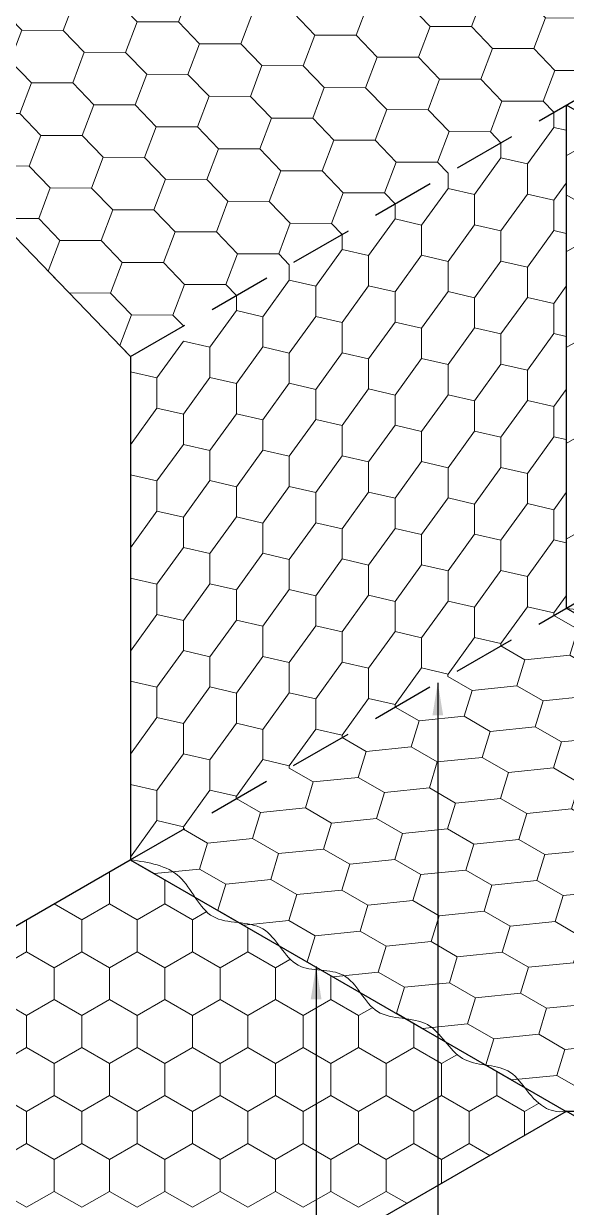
# Model space of a CAD drawing. Header units: metres. Extents: x -81 to 2721, y -139 to -12.
# Drawn here: x 670.211 to 672.368, y -56.066 to -51.361 of the extents above; entities that cross this region are included whole.
import ezdxf

# ---------------------------------------------------------------- set-up
doc = ezdxf.new("R2010")
doc.units = ezdxf.units.M
doc.header["$MEASUREMENT"] = 0
doc.linetypes.add('CENTER2', pattern=[1.125, 0.75, -0.125, 0.125, -0.125])
doc.linetypes.add('DASHED2', pattern=[0.375, 0.25, -0.125])
doc.layers.add('DIM', color=1, linetype='Continuous')
doc.layers.add('SECTION-GOLF', color=2, linetype='Continuous')
doc.styles.add('ROMANS', font='vit-s.shx')
doc.dimstyles.new('1-100', dxfattribs={"dimtxt": 0.235, "dimasz": 0.3, "dimexe": 0.2, "dimexo": 0, "dimgap": 0.1, "dimtad": 1, "dimzin": 0, "dimdsep": 46, "dimtxsty": 'ROMANS', "dimcen": 0, "dimclrd": 1, "dimclre": 1, "dimclrt": 3, "dimadec": 0, "dimazin": 0, "dimtfac": 1, "dimtix": 1, "dimtmove": 2, "dimatfit": 3, "dimfxl": 1, "dimtolj": 1, "dimtzin": 1, "dimarcsym": 0})

msp = doc.modelspace()

# ---------------------------------------------------------------- linework, layer by layer
at = {"color": 137, "lineweight": 13}
for p, q in [((672.3184, -51.7131), (672.3184, -51.7735)), ((672.2133, -51.9192), (672.3184, -51.7735)), ((672.3679, -51.7849), (672.3184, -51.7735)), ((672.1081, -51.8346), (672.1081, -51.8949)), ((672.3679, -51.8869), (672.4542, -51.837)), ((672.0029, -52.0407), (672.1081, -51.8949)), ((672.2133, -51.9192), (672.1081, -51.8949)), ((671.8978, -51.956), (671.8978, -52.0164)), ((671.7926, -52.1621), (671.8978, -52.0164)), ((672.0029, -52.0407), (671.8978, -52.0164)), ((671.6874, -52.0774), (671.6874, -52.1378)), ((672.4542, -52.091), (672.3679, -52.0412)), ((671.5823, -52.2835), (671.6874, -52.1378)), ((671.7926, -52.1621), (671.6874, -52.1378)), ((671.7926, -52.1621), (671.7926, -52.2821)), ((671.4771, -52.1988), (671.4771, -52.2592)), ((672.3679, -52.2679), (672.4542, -52.218)), ((671.372, -52.405), (671.4771, -52.2592)), ((671.5823, -52.2835), (671.4771, -52.2592)), ((671.2668, -52.3203), (671.2668, -52.3807)), ((671.1616, -52.5264), (671.2668, -52.3807)), ((671.372, -52.405), (671.2668, -52.3807)), ((671.372, -52.405), (671.372, -52.525)), ((671.0565, -52.4417), (671.0565, -52.5021)), ((670.9513, -52.6478), (671.0565, -52.5021)), ((671.1616, -52.5264), (671.0565, -52.5021)), ((672.3679, -52.6489), (672.4542, -52.599)), ((670.741, -52.7692), (670.8462, -52.6235)), ((670.9513, -52.6478), (670.8462, -52.6235)), ((670.6358, -52.6846), (670.6358, -52.745)), ((670.9513, -52.6478), (670.9513, -52.7678)), ((670.741, -52.7692), (670.6358, -52.745)), ((672.3679, -53.0299), (672.4542, -52.98)), ((672.3679, -53.4109), (672.4542, -53.361)), ((670.8461, -54.5536), (670.8461, -54.5632)), ((670.5524, -54.8597), (670.5524, -54.7327)), ((670.7724, -54.8597), (670.7724, -54.7647)), ((670.4425, -54.9232), (670.3325, -54.8597)), ((670.4425, -54.9232), (670.5524, -54.8597)), ((670.6624, -54.9232), (670.5524, -54.8597)), ((670.6624, -54.9232), (670.7724, -54.8597)), ((670.8824, -54.9232), (670.7724, -54.8597)), ((670.8824, -54.9232), (670.9366, -54.8919)), ((670.2225, -55.0502), (670.2225, -54.9232)), ((670.4425, -55.0502), (670.4425, -54.9232)), ((670.6624, -55.0502), (670.6624, -54.9232)), ((670.8824, -55.0502), (670.8824, -54.9232)), ((671.1024, -55.0502), (671.1024, -54.9552)), ((670.1125, -55.1137), (670.2225, -55.0502)), ((670.3325, -55.1137), (670.2225, -55.0502)), ((670.3325, -55.1137), (670.4425, -55.0502)), ((670.5524, -55.1137), (670.4425, -55.0502)), ((670.5524, -55.1137), (670.6624, -55.0502)), ((670.7724, -55.1137), (670.6624, -55.0502)), ((670.7724, -55.1137), (670.8824, -55.0502)), ((670.9924, -55.1137), (670.8824, -55.0502)), ((670.9924, -55.1137), (671.1024, -55.0502)), ((671.2124, -55.1137), (671.1024, -55.0502)), ((671.2124, -55.1137), (671.2695, -55.0807)), ((670.3325, -55.2407), (670.3325, -55.1137)), ((670.5524, -55.2407), (670.5524, -55.1137)), ((670.7724, -55.2407), (670.7724, -55.1137)), ((670.9924, -55.2407), (670.9924, -55.1137)), ((671.2124, -55.2407), (671.2124, -55.1137)), ((671.4323, -55.2407), (671.4323, -55.1457)), ((670.2225, -55.3042), (670.1125, -55.2407)), ((670.2225, -55.3042), (670.3325, -55.2407)), ((670.4425, -55.3042), (670.3325, -55.2407)), ((670.4425, -55.3042), (670.5524, -55.2407)), ((670.6624, -55.3042), (670.5524, -55.2407)), ((670.6624, -55.3042), (670.7724, -55.2407)), ((670.8824, -55.3042), (670.7724, -55.2407)), ((670.8824, -55.3042), (670.9924, -55.2407)), ((671.1024, -55.3042), (670.9924, -55.2407)), ((671.1024, -55.3042), (671.2124, -55.2407)), ((671.3223, -55.3042), (671.2124, -55.2407)), ((671.3223, -55.3042), (671.4323, -55.2407)), ((671.5423, -55.3042), (671.4323, -55.2407)), ((671.5423, -55.3042), (671.5964, -55.273)), ((670.2225, -55.4312), (670.2225, -55.3042)), ((670.4425, -55.4312), (670.4425, -55.3042)), ((670.6624, -55.4312), (670.6624, -55.3042)), ((670.8824, -55.4312), (670.8824, -55.3042)), ((671.1024, -55.4312), (671.1024, -55.3042)), ((671.3223, -55.4312), (671.3223, -55.3042)), ((671.5423, -55.4312), (671.5423, -55.3042)), ((671.7623, -55.4312), (671.7623, -55.3362)), ((670.1125, -55.4947), (670.2225, -55.4312)), ((670.3325, -55.4947), (670.2225, -55.4312)), ((670.3325, -55.4947), (670.4425, -55.4312)), ((670.5524, -55.4947), (670.4425, -55.4312)), ((670.5524, -55.4947), (670.6624, -55.4312)), ((670.7724, -55.4947), (670.6624, -55.4312)), ((670.7724, -55.4947), (670.8824, -55.4312)), ((670.9924, -55.4947), (670.8824, -55.4312)), ((670.9924, -55.4947), (671.1024, -55.4312)), ((671.2124, -55.4947), (671.1024, -55.4312)), ((671.2124, -55.4947), (671.3223, -55.4312)), ((671.4323, -55.4947), (671.3223, -55.4312)), ((671.4323, -55.4947), (671.5423, -55.4312)), ((671.6523, -55.4947), (671.5423, -55.4312)), ((671.6523, -55.4947), (671.7623, -55.4312)), ((671.8723, -55.4947), (671.7623, -55.4312)), ((671.8723, -55.4947), (671.9327, -55.4598)), ((670.3325, -55.6217), (670.3325, -55.4947)), ((670.5524, -55.6217), (670.5524, -55.4947)), ((670.7724, -55.6217), (670.7724, -55.4947)), ((670.9924, -55.6217), (670.9924, -55.4947)), ((671.2124, -55.6217), (671.2124, -55.4947)), ((671.4323, -55.6217), (671.4323, -55.4947)), ((671.6523, -55.6217), (671.6523, -55.4947)), ((671.8723, -55.6217), (671.8723, -55.4947)), ((672.0922, -55.6217), (672.0922, -55.5267)), ((670.2225, -55.6852), (670.1125, -55.6217)), ((670.2225, -55.6852), (670.3325, -55.6217)), ((670.4425, -55.6852), (670.3325, -55.6217)), ((670.4425, -55.6852), (670.5524, -55.6217)), ((670.6624, -55.6852), (670.5524, -55.6217)), ((670.6624, -55.6852), (670.7724, -55.6217)), ((670.8824, -55.6852), (670.7724, -55.6217)), ((670.8824, -55.6852), (670.9924, -55.6217)), ((671.1024, -55.6852), (670.9924, -55.6217)), ((671.1024, -55.6852), (671.2124, -55.6217)), ((671.3223, -55.6852), (671.2124, -55.6217)), ((671.3223, -55.6852), (671.4323, -55.6217)), ((671.5423, -55.6852), (671.4323, -55.6217)), ((671.5423, -55.6852), (671.6523, -55.6217)), ((671.7623, -55.6852), (671.6523, -55.6217)), ((671.7623, -55.6852), (671.8723, -55.6217)), ((671.9823, -55.6852), (671.8723, -55.6217)), ((671.9823, -55.6852), (672.0922, -55.6217)), ((672.2022, -55.6852), (672.0922, -55.6217)), ((672.2022, -55.6852), (672.2576, -55.6532)), ((670.2225, -55.8122), (670.2225, -55.6852)), ((670.4425, -55.8122), (670.4425, -55.6852)), ((670.6624, -55.8122), (670.6624, -55.6852)), ((670.8824, -55.8122), (670.8824, -55.6852)), ((671.1024, -55.8122), (671.1024, -55.6852)), ((671.3223, -55.8122), (671.3223, -55.6852)), ((671.5423, -55.8122), (671.5423, -55.6852)), ((671.7623, -55.8122), (671.7623, -55.6852)), ((671.9823, -55.8122), (671.9823, -55.6852)), ((672.2022, -55.7802), (672.2022, -55.6852)), ((670.1125, -55.8757), (670.2225, -55.8122)), ((670.3325, -55.8757), (670.2225, -55.8122)), ((670.3325, -55.8757), (670.4425, -55.8122)), ((670.5524, -55.8757), (670.4425, -55.8122)), ((670.5524, -55.8757), (670.6624, -55.8122)), ((670.7724, -55.8757), (670.6624, -55.8122)), ((670.7724, -55.8757), (670.8824, -55.8122)), ((670.9924, -55.8757), (670.8824, -55.8122)), ((670.9924, -55.8757), (671.1024, -55.8122)), ((671.2124, -55.8757), (671.1024, -55.8122)), ((671.2124, -55.8757), (671.3223, -55.8122)), ((671.4323, -55.8757), (671.3223, -55.8122)), ((671.4323, -55.8757), (671.5423, -55.8122)), ((671.6523, -55.8757), (671.5423, -55.8122)), ((671.6523, -55.8757), (671.7623, -55.8122)), ((671.8723, -55.8757), (671.7623, -55.8122)), ((671.8723, -55.8757), (671.9823, -55.8122)), ((672.0645, -55.8597), (671.9823, -55.8122)), ((670.3325, -56.0027), (670.3325, -55.8757)), ((670.5524, -56.0027), (670.5524, -55.8757)), ((670.7724, -56.0027), (670.7724, -55.8757)), ((670.9924, -56.0027), (670.9924, -55.8757)), ((671.2124, -56.0027), (671.2124, -55.8757)), ((671.4323, -56.0027), (671.4323, -55.8757)), ((671.6523, -56.0027), (671.6523, -55.8757)), ((671.8723, -55.9707), (671.8723, -55.8757)), ((670.2225, -56.0662), (670.1125, -56.0027)), ((670.2225, -56.0662), (670.3325, -56.0027)), ((670.4425, -56.0662), (670.3325, -56.0027)), ((670.4425, -56.0662), (670.5524, -56.0027)), ((670.6624, -56.0662), (670.5524, -56.0027)), ((670.6624, -56.0662), (670.7724, -56.0027)), ((670.8824, -56.0662), (670.7724, -56.0027)), ((670.8824, -56.0662), (670.9924, -56.0027)), ((671.1024, -56.0662), (670.9924, -56.0027)), ((671.1024, -56.0662), (671.2124, -56.0027)), ((671.3223, -56.0662), (671.2124, -56.0027)), ((671.3223, -56.0662), (671.4323, -56.0027)), ((671.5423, -56.0662), (671.4323, -56.0027)), ((671.5423, -56.0662), (671.6523, -56.0027)), ((671.7346, -56.0502), (671.6523, -56.0027))]:
    msp.add_line(p, q, dxfattribs=at)
for points in [[(670.1206, -51.3008), (670.1668, -51.1789), (670.3309, -51.1794), (670.4146, -51.2662), (670.3685, -51.3882), (670.2044, -51.3877), (670.1206, -51.3008)], [(671.743, -51.2859), (671.7892, -51.164), (671.9533, -51.1644), (672.037, -51.2513), (671.9909, -51.3733), (671.8267, -51.3728), (671.743, -51.2859)], [(670.8266, -51.3541), (670.8728, -51.2322), (671.0369, -51.2326), (671.1207, -51.3195), (671.0745, -51.4415), (670.9104, -51.441), (670.8266, -51.3541)], [(671.2848, -51.32), (671.331, -51.198), (671.4951, -51.1985), (671.5788, -51.2854), (671.5327, -51.4073), (671.3685, -51.4069), (671.2848, -51.32)], [(670.3685, -51.3882), (670.4146, -51.2662), (670.5788, -51.2667), (670.6625, -51.3536), (670.6164, -51.4755), (670.4522, -51.4751), (670.3685, -51.3882)], [(671.9909, -51.3732), (672.037, -51.2513), (672.2012, -51.2518), (672.2849, -51.3387), (672.2387, -51.4606), (672.0746, -51.4601), (671.9909, -51.3732)], [(671.0745, -51.4414), (671.1207, -51.3195), (671.2848, -51.32), (671.3685, -51.4069), (671.3224, -51.5288), (671.1582, -51.5283), (671.0745, -51.4414)], [(671.5327, -51.4073), (671.5789, -51.2854), (671.743, -51.2859), (671.8267, -51.3728), (671.7806, -51.4947), (671.6164, -51.4942), (671.5327, -51.4073)], [(670.6164, -51.4755), (670.6625, -51.3536), (670.8266, -51.3541), (670.9104, -51.441), (670.8642, -51.5629), (670.7001, -51.5624), (670.6164, -51.4755)], [(671.7806, -51.4947), (671.8267, -51.3728), (671.9909, -51.3732), (672.0746, -51.4601), (672.0284, -51.5821), (671.8643, -51.5816), (671.7806, -51.4947)], [(672.2387, -51.4606), (672.2849, -51.3387), (672.449, -51.3392), (672.5328, -51.426), (672.4866, -51.548), (672.3225, -51.5475), (672.2387, -51.4606)], [(670.1582, -51.5096), (670.2044, -51.3877), (670.3685, -51.3882), (670.4522, -51.4751), (670.4061, -51.597), (670.2419, -51.5965), (670.1582, -51.5096)], [(671.3224, -51.5288), (671.3686, -51.4069), (671.5327, -51.4073), (671.6164, -51.4942), (671.5703, -51.6162), (671.4061, -51.6157), (671.3224, -51.5288)], [(670.8642, -51.5629), (670.9104, -51.441), (671.0745, -51.4414), (671.1582, -51.5283), (671.1121, -51.6503), (670.9479, -51.6498), (670.8642, -51.5629)], [(672.0284, -51.5821), (672.0746, -51.4601), (672.2387, -51.4606), (672.3225, -51.5475), (672.2763, -51.6694), (672.1122, -51.669), (672.0284, -51.5821)], [(669.9479, -51.6311), (669.9941, -51.5092), (670.1582, -51.5096), (670.2419, -51.5965), (670.1958, -51.7185), (670.0316, -51.718), (669.9479, -51.6311)], [(670.4061, -51.597), (670.4522, -51.4751), (670.6164, -51.4755), (670.7001, -51.5624), (670.6539, -51.6844), (670.4898, -51.6839), (670.4061, -51.597)], [(671.5703, -51.6162), (671.6164, -51.4942), (671.7806, -51.4947), (671.8643, -51.5816), (671.8182, -51.7035), (671.654, -51.703), (671.5703, -51.6162)], [(670.6539, -51.6844), (670.7001, -51.5624), (670.8642, -51.5629), (670.9479, -51.6498), (670.9018, -51.7717), (670.7377, -51.7712), (670.6539, -51.6844)], [(671.1121, -51.6503), (671.1583, -51.5283), (671.3224, -51.5288), (671.4061, -51.6157), (671.36, -51.7376), (671.1959, -51.7372), (671.1121, -51.6503)], [(672.2763, -51.6694), (672.3225, -51.5475), (672.4866, -51.548), (672.5287, -51.5917)], [(670.1958, -51.7185), (670.2419, -51.5965), (670.4061, -51.597), (670.4898, -51.6839), (670.4436, -51.8058), (670.2795, -51.8053), (670.1958, -51.7185)], [(671.8182, -51.7035), (671.8643, -51.5816), (672.0284, -51.5821), (672.1122, -51.669), (672.066, -51.7909), (671.9019, -51.7904), (671.8182, -51.7035)], [(670.9018, -51.7717), (670.948, -51.6498), (671.1121, -51.6503), (671.1959, -51.7372), (671.1497, -51.8591), (670.9856, -51.8586), (670.9018, -51.7717)], [(671.36, -51.7376), (671.4061, -51.6157), (671.5703, -51.6162), (671.654, -51.703), (671.6079, -51.825), (671.4437, -51.8245), (671.36, -51.7376)], [(670.4436, -51.8058), (670.4898, -51.6839), (670.6539, -51.6844), (670.7377, -51.7712), (670.6915, -51.8932), (670.5274, -51.8927), (670.4436, -51.8058)], [(671.6079, -51.825), (671.654, -51.7031), (671.8182, -51.7035), (671.9019, -51.7904), (671.8557, -51.9124), (671.6916, -51.9119), (671.6079, -51.825)], [(672.066, -51.7909), (672.1122, -51.669), (672.2763, -51.6694), (672.3184, -51.7131)], [(672.3184, -51.7131), (672.2763, -51.6694)], [(669.9855, -51.8399), (670.0316, -51.718), (670.1958, -51.7185), (670.2795, -51.8053), (670.2334, -51.9273), (670.0692, -51.9268), (669.9855, -51.8399)], [(671.1497, -51.8591), (671.1959, -51.7372), (671.36, -51.7376), (671.4437, -51.8245), (671.3976, -51.9465), (671.2334, -51.946), (671.1497, -51.8591)], [(670.6915, -51.8932), (670.7377, -51.7713), (670.9018, -51.7717), (670.9856, -51.8586), (670.9394, -51.9806), (670.7753, -51.9801), (670.6915, -51.8932)], [(671.8557, -51.9123), (671.9019, -51.7904), (672.066, -51.7909), (672.1081, -51.8345)], [(672.1081, -51.8345), (672.066, -51.7909)], [(672.2133, -52.0392), (672.2133, -51.9192), (672.3184, -51.7735), (672.3679, -51.7849)], [(670.2333, -51.9273), (670.2795, -51.8053), (670.4436, -51.8058), (670.5274, -51.8927), (670.4812, -52.0147), (670.3171, -52.0142), (670.2333, -51.9273)], [(671.3976, -51.9465), (671.4437, -51.8245), (671.6079, -51.825), (671.6916, -51.9119), (671.6454, -52.0338), (671.4813, -52.0333), (671.3976, -51.9465)], [(670.4813, -52.0147), (670.5274, -51.8927), (670.6915, -51.8932), (670.7753, -51.9801), (670.7291, -52.102), (670.565, -52.1015), (670.4813, -52.0147)], [(670.9394, -51.9805), (670.9856, -51.8586), (671.1497, -51.8591), (671.2334, -51.946), (671.1873, -52.0679), (671.0231, -52.0674), (670.9394, -51.9805)], [(670.023, -52.0487), (670.0692, -51.9268), (670.2333, -51.9273), (670.3171, -52.0142), (670.2709, -52.1361), (670.1068, -52.1356), (670.023, -52.0487)], [(671.6454, -52.0338), (671.6916, -51.9119), (671.8557, -51.9123), (671.8978, -51.956)], [(671.8978, -51.956), (671.8557, -51.9123)], [(672.0029, -52.1607), (672.0029, -52.0407), (672.1081, -51.8949), (672.2133, -51.9192), (672.2133, -52.0392), (672.1081, -52.1849), (672.0029, -52.1607)], [(670.7291, -52.102), (670.7753, -51.9801), (670.9394, -51.9805), (671.0231, -52.0674), (670.977, -52.1894), (670.8128, -52.1889), (670.7291, -52.102)], [(671.1873, -52.0679), (671.2334, -51.946), (671.3976, -51.9465), (671.4813, -52.0333), (671.4352, -52.1553), (671.271, -52.1548), (671.1873, -52.0679)], [(670.271, -52.1361), (670.3171, -52.0142), (670.4813, -52.0147), (670.565, -52.1015), (670.5188, -52.2235), (670.3547, -52.223), (670.271, -52.1361)], [(671.4351, -52.1553), (671.4813, -52.0333), (671.6454, -52.0338), (671.6874, -52.0774)], [(671.6874, -52.0774), (671.6454, -52.0338)], [(671.7926, -52.2821), (671.7926, -52.1621), (671.8978, -52.0164), (672.0029, -52.0407), (672.0029, -52.1607), (671.8978, -52.3064), (671.7926, -52.2821)], [(672.3679, -51.995), (672.3184, -52.0635), (672.2133, -52.0392)], [(672.3184, -52.1835), (672.3184, -52.0635), (672.3679, -51.995)], [(670.977, -52.1894), (671.0231, -52.0674), (671.1873, -52.0679), (671.271, -52.1548), (671.2249, -52.2767), (671.0607, -52.2763), (670.977, -52.1894)], [(672.1081, -52.3049), (672.1081, -52.1849), (672.2133, -52.0392), (672.3184, -52.0635), (672.3184, -52.1835), (672.2133, -52.3292), (672.1081, -52.3049)], [(670.5188, -52.2235), (670.565, -52.1015), (670.7291, -52.102), (670.8128, -52.1889), (670.7667, -52.3108), (670.6026, -52.3103), (670.5188, -52.2235)], [(671.2248, -52.2767), (671.271, -52.1548), (671.4351, -52.1553), (671.4771, -52.1988)], [(671.4771, -52.1988), (671.4351, -52.1553)], [(671.5823, -52.4035), (671.5823, -52.2835), (671.6874, -52.1378), (671.7926, -52.1621), (671.7926, -52.2821), (671.6874, -52.4278), (671.5823, -52.4035)], [(671.8978, -52.4264), (671.8978, -52.3064), (672.0029, -52.1607), (672.1081, -52.1849), (672.1081, -52.3049), (672.0029, -52.4507), (671.8978, -52.4264)], [(670.7667, -52.3108), (670.8129, -52.1889), (670.977, -52.1894), (671.0607, -52.2763), (671.0146, -52.3982), (670.8504, -52.3977), (670.7667, -52.3108)], [(672.2133, -52.4492), (672.2133, -52.3292), (672.3184, -52.1835), (672.3679, -52.1949)], [(672.3679, -52.1949), (672.3184, -52.1835)], [(670.3085, -52.3449), (670.3547, -52.223), (670.5188, -52.2235), (670.6026, -52.3103), (670.5564, -52.4323), (670.3923, -52.4318), (670.3085, -52.3449)], [(671.372, -52.525), (671.372, -52.405), (671.4771, -52.2592), (671.5823, -52.2835), (671.5823, -52.4035), (671.4771, -52.5492), (671.372, -52.525)], [(670.5564, -52.4323), (670.6026, -52.3104), (670.7667, -52.3108), (670.8504, -52.3977), (670.8043, -52.5197), (670.6401, -52.5192), (670.5564, -52.4323)], [(671.0146, -52.3982), (671.0607, -52.2763), (671.2248, -52.2767), (671.2668, -52.3203)], [(671.2668, -52.3203), (671.2248, -52.2767)], [(671.6874, -52.5478), (671.6874, -52.4278), (671.7926, -52.2821), (671.8978, -52.3064), (671.8978, -52.4264), (671.7926, -52.5721), (671.6874, -52.5478)], [(672.0029, -52.5707), (672.0029, -52.4507), (672.1081, -52.3049), (672.2133, -52.3292), (672.2133, -52.4492), (672.1081, -52.5949), (672.0029, -52.5707)], [(670.8043, -52.5197), (670.8504, -52.3977), (671.0146, -52.3982), (671.0565, -52.4417)], [(671.0565, -52.4417), (671.0146, -52.3982)], [(671.1616, -52.6464), (671.1616, -52.5264), (671.2668, -52.3807), (671.372, -52.405), (671.372, -52.525), (671.2668, -52.6707), (671.1616, -52.6464)], [(671.4771, -52.6692), (671.4771, -52.5492), (671.5823, -52.4035), (671.6874, -52.4278), (671.6874, -52.5478), (671.5823, -52.6935), (671.4771, -52.6692)], [(672.3679, -52.405), (672.3184, -52.4735), (672.2133, -52.4492)], [(672.3184, -52.5935), (672.3184, -52.4735), (672.3679, -52.405)], [(671.7926, -52.6921), (671.7926, -52.5721), (671.8978, -52.4264), (672.0029, -52.4507), (672.0029, -52.5707), (671.8978, -52.7164), (671.7926, -52.6921)], [(672.1081, -52.7149), (672.1081, -52.5949), (672.2133, -52.4492), (672.3184, -52.4735), (672.3184, -52.5935), (672.2133, -52.7392), (672.1081, -52.7149)], [(670.9513, -52.7678), (670.9513, -52.6478), (671.0565, -52.5021), (671.1616, -52.5264), (671.1616, -52.6464), (671.0565, -52.7921), (670.9513, -52.7678)], [(670.594, -52.6411), (670.6401, -52.5192), (670.8043, -52.5197), (670.8462, -52.5631)], [(671.2668, -52.7907), (671.2668, -52.6707), (671.372, -52.525), (671.4771, -52.5492), (671.4771, -52.6692), (671.372, -52.815), (671.2668, -52.7907)], [(671.5823, -52.8135), (671.5823, -52.6935), (671.6874, -52.5478), (671.7926, -52.5721), (671.7926, -52.6921), (671.6874, -52.8378), (671.5823, -52.8135)], [(671.8978, -52.8364), (671.8978, -52.7164), (672.0029, -52.5707), (672.1081, -52.5949), (672.1081, -52.7149), (672.0029, -52.8607), (671.8978, -52.8364)], [(672.2133, -52.8592), (672.2133, -52.7392), (672.3184, -52.5935), (672.3679, -52.6049)], [(672.3679, -52.6049), (672.3184, -52.5935)], [(670.6358, -52.6846), (670.594, -52.6411)], [(670.741, -52.8892), (670.741, -52.7692), (670.8462, -52.6235), (670.9513, -52.6478), (670.9513, -52.7678), (670.8462, -52.9135), (670.741, -52.8892)], [(671.0565, -52.9121), (671.0565, -52.7921), (671.1616, -52.6464), (671.2668, -52.6707), (671.2668, -52.7907), (671.1616, -52.9364), (671.0565, -52.9121)], [(671.372, -52.935), (671.372, -52.815), (671.4771, -52.6692), (671.5823, -52.6935), (671.5823, -52.8135), (671.4771, -52.9592), (671.372, -52.935)], [(671.6874, -52.9578), (671.6874, -52.8378), (671.7926, -52.6921), (671.8978, -52.7164), (671.8978, -52.8364), (671.7926, -52.9821), (671.6874, -52.9578)], [(672.0029, -52.9807), (672.0029, -52.8607), (672.1081, -52.7149), (672.2133, -52.7392), (672.2133, -52.8592), (672.1081, -53.0049), (672.0029, -52.9807)], [(670.6358, -52.745), (670.741, -52.7692), (670.741, -52.8892), (670.6358, -53.035)], [(670.8462, -53.0335), (670.8462, -52.9135), (670.9513, -52.7678), (671.0565, -52.7921), (671.0565, -52.9121), (670.9513, -53.0578), (670.8462, -53.0335)], [(671.1616, -53.0564), (671.1616, -52.9364), (671.2668, -52.7907), (671.372, -52.815), (671.372, -52.935), (671.2668, -53.0807), (671.1616, -53.0564)], [(671.4771, -53.0792), (671.4771, -52.9592), (671.5823, -52.8135), (671.6874, -52.8378), (671.6874, -52.9578), (671.5823, -53.1035), (671.4771, -53.0792)], [(672.3679, -52.815), (672.3184, -52.8835), (672.2133, -52.8592)], [(672.3184, -53.0035), (672.3184, -52.8835), (672.3679, -52.815)], [(671.7926, -53.1021), (671.7926, -52.9821), (671.8978, -52.8364), (672.0029, -52.8607), (672.0029, -52.9807), (671.8978, -53.1264), (671.7926, -53.1021)], [(672.1081, -53.1249), (672.1081, -53.0049), (672.2133, -52.8592), (672.3184, -52.8835), (672.3184, -53.0035), (672.2133, -53.1492), (672.1081, -53.1249)], [(670.6358, -53.155), (670.6358, -53.035), (670.741, -52.8892), (670.8462, -52.9135), (670.8462, -53.0335), (670.741, -53.1792), (670.6358, -53.155)], [(670.9513, -53.1778), (670.9513, -53.0578), (671.0565, -52.9121), (671.1616, -52.9364), (671.1616, -53.0564), (671.0565, -53.2021), (670.9513, -53.1778)], [(671.2668, -53.2007), (671.2668, -53.0807), (671.372, -52.935), (671.4771, -52.9592), (671.4771, -53.0792), (671.372, -53.225), (671.2668, -53.2007)], [(671.5823, -53.2235), (671.5823, -53.1035), (671.6874, -52.9578), (671.7926, -52.9821), (671.7926, -53.1021), (671.6874, -53.2478), (671.5823, -53.2235)], [(671.8978, -53.2464), (671.8978, -53.1264), (672.0029, -52.9807), (672.1081, -53.0049), (672.1081, -53.1249), (672.0029, -53.2707), (671.8978, -53.2464)], [(672.2133, -53.2692), (672.2133, -53.1492), (672.3184, -53.0035), (672.3679, -53.0149)], [(672.3679, -53.0149), (672.3184, -53.0035)], [(670.741, -53.2992), (670.741, -53.1792), (670.8462, -53.0335), (670.9513, -53.0578), (670.9513, -53.1778), (670.8462, -53.3235), (670.741, -53.2992)], [(671.0565, -53.3221), (671.0565, -53.2021), (671.1616, -53.0564), (671.2668, -53.0807), (671.2668, -53.2007), (671.1616, -53.3464), (671.0565, -53.3221)], [(671.372, -53.345), (671.372, -53.225), (671.4771, -53.0792), (671.5823, -53.1035), (671.5823, -53.2235), (671.4771, -53.3692), (671.372, -53.345)], [(671.6874, -53.3678), (671.6874, -53.2478), (671.7926, -53.1021), (671.8978, -53.1264), (671.8978, -53.2464), (671.7926, -53.3921), (671.6874, -53.3678)], [(670.6358, -53.155), (670.741, -53.1792), (670.741, -53.2992), (670.6358, -53.445)], [(672.0029, -53.3907), (672.0029, -53.2707), (672.1081, -53.1249), (672.2133, -53.1492), (672.2133, -53.2692), (672.1081, -53.4149), (672.0029, -53.3907)], [(670.8462, -53.4435), (670.8462, -53.3235), (670.9513, -53.1778), (671.0565, -53.2021), (671.0565, -53.3221), (670.9513, -53.4678), (670.8462, -53.4435)], [(671.1616, -53.4664), (671.1616, -53.3464), (671.2668, -53.2007), (671.372, -53.225), (671.372, -53.345), (671.2668, -53.4907), (671.1616, -53.4664)], [(671.4771, -53.4892), (671.4771, -53.3692), (671.5823, -53.2235), (671.6874, -53.2478), (671.6874, -53.3678), (671.5823, -53.5135), (671.4771, -53.4892)], [(671.7926, -53.5121), (671.7926, -53.3921), (671.8978, -53.2464), (672.0029, -53.2707), (672.0029, -53.3907), (671.8978, -53.5364), (671.7926, -53.5121)], [(672.3679, -53.225), (672.3184, -53.2935), (672.2133, -53.2692)], [(672.3184, -53.4135), (672.3184, -53.2935), (672.3679, -53.225)], [(670.6358, -53.565), (670.6358, -53.445), (670.741, -53.2992), (670.8462, -53.3235), (670.8462, -53.4435), (670.741, -53.5892), (670.6358, -53.565)], [(672.1081, -53.5349), (672.1081, -53.4149), (672.2133, -53.2692), (672.3184, -53.2935), (672.3184, -53.4135), (672.2133, -53.5592), (672.1081, -53.5349)], [(670.9513, -53.5878), (670.9513, -53.4678), (671.0565, -53.3221), (671.1616, -53.3464), (671.1616, -53.4664), (671.0565, -53.6121), (670.9513, -53.5878)], [(671.2668, -53.6107), (671.2668, -53.4907), (671.372, -53.345), (671.4771, -53.3692), (671.4771, -53.4892), (671.372, -53.635), (671.2668, -53.6107)], [(671.5823, -53.6335), (671.5823, -53.5135), (671.6874, -53.3678), (671.7926, -53.3921), (671.7926, -53.5121), (671.6874, -53.6578), (671.5823, -53.6335)], [(671.8978, -53.6564), (671.8978, -53.5364), (672.0029, -53.3907), (672.1081, -53.4149), (672.1081, -53.5349), (672.0029, -53.6807), (671.8978, -53.6564)], [(670.741, -53.7092), (670.741, -53.5892), (670.8462, -53.4435), (670.9513, -53.4678), (670.9513, -53.5878), (670.8462, -53.7335), (670.741, -53.7092)], [(672.2133, -53.6792), (672.2133, -53.5592), (672.3184, -53.4135), (672.3679, -53.4249)], [(672.3679, -53.4249), (672.3184, -53.4135)], [(671.0565, -53.7321), (671.0565, -53.6121), (671.1616, -53.4664), (671.2668, -53.4907), (671.2668, -53.6107), (671.1616, -53.7564), (671.0565, -53.7321)], [(671.372, -53.755), (671.372, -53.635), (671.4771, -53.4892), (671.5823, -53.5135), (671.5823, -53.6335), (671.4771, -53.7792), (671.372, -53.755)], [(671.6874, -53.7778), (671.6874, -53.6578), (671.7926, -53.5121), (671.8978, -53.5364), (671.8978, -53.6564), (671.7926, -53.8021), (671.6874, -53.7778)], [(672.0029, -53.8007), (672.0029, -53.6807), (672.1081, -53.5349), (672.2133, -53.5592), (672.2133, -53.6792), (672.1081, -53.8249), (672.0029, -53.8007)], [(670.6358, -53.565), (670.741, -53.5892), (670.741, -53.7092), (670.6358, -53.855)], [(670.8462, -53.8535), (670.8462, -53.7335), (670.9513, -53.5878), (671.0565, -53.6121), (671.0565, -53.7321), (670.9513, -53.8778), (670.8462, -53.8535)], [(671.1616, -53.8764), (671.1616, -53.7564), (671.2668, -53.6107), (671.372, -53.635), (671.372, -53.755), (671.2668, -53.9007), (671.1616, -53.8764)], [(671.4771, -53.8992), (671.4771, -53.7792), (671.5823, -53.6335), (671.6874, -53.6578), (671.6874, -53.7778), (671.5823, -53.9235), (671.4771, -53.8992)], [(671.7926, -53.9221), (671.7926, -53.8021), (671.8978, -53.6564), (672.0029, -53.6807), (672.0029, -53.8007), (671.8978, -53.9464), (671.7926, -53.9221)], [(672.3679, -53.635), (672.3184, -53.7035), (672.2133, -53.6792)], [(670.6358, -53.975), (670.6358, -53.855), (670.741, -53.7092), (670.8462, -53.7335), (670.8462, -53.8535), (670.741, -53.9992), (670.6358, -53.975)], [(672.1077, -53.8252), (672.1077, -53.8348), (672.2033, -53.89), (672.3821, -53.8718), (672.4136, -53.7686), (672.318, -53.7134), (672.318, -53.7038)], [(672.318, -53.7038), (672.318, -53.7134), (672.4136, -53.7686), (672.4984, -53.7599)], [(670.9513, -53.9978), (670.9513, -53.8778), (671.0565, -53.7321), (671.1616, -53.7564), (671.1616, -53.8764), (671.0565, -54.0221), (670.9513, -53.9978)], [(671.2668, -54.0207), (671.2668, -53.9007), (671.372, -53.755), (671.4771, -53.7792), (671.4771, -53.8992), (671.372, -54.045), (671.2668, -54.0207)], [(671.5823, -54.0435), (671.5823, -53.9235), (671.6874, -53.7778), (671.7926, -53.8021), (671.7926, -53.9221), (671.6874, -54.0678), (671.5823, -54.0435)], [(670.741, -54.1192), (670.741, -53.9992), (670.8462, -53.8535), (670.9513, -53.8778), (670.9513, -53.9978), (670.8462, -54.1435), (670.741, -54.1192)], [(671.8975, -53.9466), (671.8975, -53.9562), (671.9931, -54.0114), (672.1718, -53.9932), (672.2033, -53.89), (672.1077, -53.8348), (672.1077, -53.8252)], [(671.0565, -54.1421), (671.0565, -54.0221), (671.1616, -53.8764), (671.2668, -53.9007), (671.2668, -54.0207), (671.1616, -54.1664), (671.0565, -54.1421)], [(671.372, -54.165), (671.372, -54.045), (671.4771, -53.8992), (671.5823, -53.9235), (671.5823, -54.0435), (671.4771, -54.1892), (671.372, -54.165)], [(672.1718, -53.9932), (672.2033, -53.89), (672.3821, -53.8718), (672.486, -53.9318), (672.4545, -54.035), (672.2757, -54.0532), (672.1718, -53.9932)], [(671.6872, -54.068), (671.6872, -54.0776), (671.7828, -54.1328), (671.9615, -54.1146), (671.9931, -54.0114), (671.8975, -53.9562), (671.8975, -53.9466)], [(670.6358, -53.975), (670.741, -53.9992), (670.741, -54.1192), (670.6358, -54.265)], [(670.8462, -54.2635), (670.8462, -54.1435), (670.9513, -53.9978), (671.0565, -54.0221), (671.0565, -54.1421), (670.9513, -54.2878), (670.8462, -54.2635)], [(671.9615, -54.1146), (671.9931, -54.0114), (672.1718, -53.9932), (672.2757, -54.0532), (672.2442, -54.1564), (672.0655, -54.1746), (671.9615, -54.1146)], [(671.1616, -54.2864), (671.1616, -54.1664), (671.2668, -54.0207), (671.372, -54.045), (671.372, -54.165), (671.2668, -54.3107), (671.1616, -54.2864)], [(672.2442, -54.1564), (672.2757, -54.0532), (672.4545, -54.035), (672.5584, -54.095), (672.5269, -54.1982), (672.3481, -54.2164), (672.2442, -54.1564)], [(671.4769, -54.1894), (671.4769, -54.199), (671.5725, -54.2542), (671.7513, -54.236), (671.7828, -54.1328), (671.6872, -54.0776), (671.6872, -54.068)], [(670.6358, -54.385), (670.6358, -54.265), (670.741, -54.1192), (670.8462, -54.1435), (670.8462, -54.2635), (670.741, -54.4092), (670.6358, -54.385)], [(670.9513, -54.4078), (670.9513, -54.2878), (671.0565, -54.1421), (671.1616, -54.1664), (671.1616, -54.2864), (671.0565, -54.4321), (670.9513, -54.4078)], [(671.7513, -54.236), (671.7828, -54.1328), (671.9615, -54.1146), (672.0655, -54.1746), (672.0339, -54.2778), (671.8552, -54.296), (671.7513, -54.236)], [(671.2667, -54.3108), (671.2667, -54.3204), (671.3623, -54.3756), (671.541, -54.3574), (671.5725, -54.2542), (671.4769, -54.199), (671.4769, -54.1894)], [(672.0339, -54.2778), (672.0655, -54.1746), (672.2442, -54.1564), (672.3481, -54.2164), (672.3166, -54.3196), (672.1379, -54.3378), (672.0339, -54.2778)], [(672.3166, -54.3196), (672.3481, -54.2164), (672.5269, -54.1982), (672.6308, -54.2582), (672.5993, -54.3614), (672.4205, -54.3796), (672.3166, -54.3196)], [(671.541, -54.3574), (671.5725, -54.2542), (671.7513, -54.236), (671.8552, -54.296), (671.8237, -54.3992), (671.6449, -54.4174), (671.541, -54.3574)], [(670.741, -54.5292), (670.741, -54.4092), (670.8462, -54.2635), (670.9513, -54.2878), (670.9513, -54.4078), (670.8462, -54.5535), (670.741, -54.5292)], [(671.8237, -54.3992), (671.8552, -54.296), (672.0339, -54.2778), (672.1379, -54.3378), (672.1063, -54.441), (671.9276, -54.4592), (671.8237, -54.3992)], [(671.0564, -54.4322), (671.0564, -54.4418), (671.152, -54.497), (671.3307, -54.4788), (671.3623, -54.3756), (671.2667, -54.3204), (671.2667, -54.3108)], [(672.1063, -54.441), (672.1379, -54.3378), (672.3166, -54.3196), (672.4205, -54.3796), (672.389, -54.4828), (672.2103, -54.501), (672.1063, -54.441)], [(670.6358, -54.385), (670.741, -54.4092), (670.741, -54.5292), (670.6358, -54.675)], [(671.3307, -54.4788), (671.3623, -54.3756), (671.541, -54.3574), (671.6449, -54.4174), (671.6134, -54.5206), (671.4347, -54.5388), (671.3307, -54.4788)], [(670.8461, -54.5536), (670.8461, -54.5632), (670.9417, -54.6184), (671.1205, -54.6002), (671.152, -54.497), (671.0564, -54.4418), (671.0564, -54.4322)], [(671.6134, -54.5206), (671.6449, -54.4174), (671.8237, -54.3992), (671.9276, -54.4592), (671.8961, -54.5624), (671.7173, -54.5806), (671.6134, -54.5206)], [(671.1205, -54.6002), (671.152, -54.497), (671.3307, -54.4788), (671.4347, -54.5388), (671.4031, -54.642), (671.2244, -54.6602), (671.1205, -54.6002)], [(671.8961, -54.5624), (671.9276, -54.4592), (672.1063, -54.441), (672.2103, -54.501), (672.1787, -54.6042), (672, -54.6224), (671.8961, -54.5624)], [(671.4031, -54.642), (671.4347, -54.5388), (671.6134, -54.5206), (671.7173, -54.5806), (671.6858, -54.6838), (671.5071, -54.702), (671.4031, -54.642)], [(672.1787, -54.6042), (672.2103, -54.501), (672.389, -54.4828), (672.4929, -54.5428), (672.4614, -54.646), (672.2827, -54.6642), (672.1787, -54.6042)], [(670.6358, -54.675), (670.6358, -54.6846), (670.7314, -54.7398), (670.9102, -54.7216), (670.9417, -54.6184), (670.8461, -54.5632), (670.8461, -54.5536)], [(671.6858, -54.6838), (671.7173, -54.5806), (671.8961, -54.5624), (672, -54.6224), (671.9685, -54.7256), (671.7897, -54.7438), (671.6858, -54.6838)], [(670.9102, -54.7216), (670.9417, -54.6184), (671.1205, -54.6002), (671.2244, -54.6602), (671.1929, -54.7634), (671.0141, -54.7816), (670.9102, -54.7216)], [(671.9685, -54.7256), (672, -54.6224), (672.1787, -54.6042), (672.2827, -54.6642), (672.2511, -54.7674), (672.0724, -54.7856), (671.9685, -54.7256)], [(671.1929, -54.7634), (671.2244, -54.6602), (671.4031, -54.642), (671.5071, -54.702), (671.4755, -54.8052), (671.2968, -54.8234), (671.1929, -54.7634)], [(672.2511, -54.7674), (672.2827, -54.6642), (672.4614, -54.646), (672.5653, -54.706), (672.5338, -54.8092), (672.3551, -54.8274), (672.2511, -54.7674)], [(671.4755, -54.8052), (671.5071, -54.702), (671.6858, -54.6838), (671.7897, -54.7438), (671.7582, -54.847), (671.5795, -54.8652), (671.4755, -54.8052)], [(670.7314, -54.7398), (670.9102, -54.7216), (671.0141, -54.7816), (670.9826, -54.8848)], [(670.9826, -54.8848), (671.0141, -54.7816), (671.1929, -54.7634), (671.2968, -54.8234), (671.2653, -54.9266), (671.0865, -54.9448), (670.9826, -54.8848)], [(671.7582, -54.847), (671.7897, -54.7438), (671.9685, -54.7256), (672.0724, -54.7856), (672.0409, -54.8888), (671.8621, -54.907), (671.7582, -54.847)], [(671.2653, -54.9266), (671.2968, -54.8234), (671.4755, -54.8052), (671.5795, -54.8652), (671.5479, -54.9684), (671.3692, -54.9866), (671.2653, -54.9266)], [(672.0409, -54.8888), (672.0724, -54.7856), (672.2511, -54.7674), (672.3551, -54.8274), (672.3235, -54.9306), (672.1448, -54.9488), (672.0409, -54.8888)], [(672.3235, -54.9306), (672.3551, -54.8274), (672.5338, -54.8092), (672.6377, -54.8692), (672.6062, -54.9724), (672.4275, -54.9906), (672.3235, -54.9306)], [(671.5479, -54.9684), (671.5795, -54.8652), (671.7582, -54.847), (671.8621, -54.907), (671.8306, -55.0102), (671.6519, -55.0284), (671.5479, -54.9684)], [(671.8306, -55.0102), (671.8621, -54.907), (672.0409, -54.8888), (672.1448, -54.9488), (672.1133, -55.052), (671.9345, -55.0702), (671.8306, -55.0102)], [(671.0865, -54.9448), (671.2653, -54.9266), (671.3692, -54.9866), (671.3377, -55.0898)], [(672.1133, -55.052), (672.1448, -54.9488), (672.3235, -54.9306), (672.4275, -54.9906), (672.3959, -55.0938), (672.2172, -55.112), (672.1133, -55.052)], [(671.3377, -55.0898), (671.3692, -54.9866), (671.5479, -54.9684), (671.6519, -55.0284), (671.6203, -55.1316), (671.4416, -55.1498), (671.3377, -55.0898)], [(671.6203, -55.1316), (671.6519, -55.0284), (671.8306, -55.0102), (671.9345, -55.0702), (671.903, -55.1734), (671.7243, -55.1916), (671.6203, -55.1316)], [(671.903, -55.1734), (671.9345, -55.0702), (672.1133, -55.052), (672.2172, -55.112), (672.1857, -55.2152), (672.0069, -55.2334), (671.903, -55.1734)], [(671.4416, -55.1498), (671.6203, -55.1316), (671.7243, -55.1916), (671.6927, -55.2948)], [(672.1857, -55.2152), (672.2172, -55.112), (672.3959, -55.0938), (672.4999, -55.1538), (672.4683, -55.257), (672.2896, -55.2752), (672.1857, -55.2152)], [(671.6927, -55.2948), (671.7243, -55.1916), (671.903, -55.1734), (672.0069, -55.2334), (671.9754, -55.3366), (671.7967, -55.3548), (671.6927, -55.2948)], [(671.9754, -55.3366), (672.0069, -55.2334), (672.1857, -55.2152), (672.2896, -55.2752), (672.2581, -55.3784), (672.0793, -55.3966), (671.9754, -55.3366)], [(672.2581, -55.3784), (672.2896, -55.2752), (672.4683, -55.257), (672.5723, -55.317), (672.5407, -55.4202), (672.362, -55.4384), (672.2581, -55.3784)], [(671.7967, -55.3548), (671.9754, -55.3366), (672.0793, -55.3966), (672.0478, -55.4998)], [(672.0478, -55.4998), (672.0793, -55.3966), (672.2581, -55.3784), (672.362, -55.4384), (672.3305, -55.5416), (672.1517, -55.5598), (672.0478, -55.4998)], [(672.3305, -55.5416), (672.362, -55.4384), (672.5407, -55.4202), (672.6447, -55.4802), (672.6281, -55.5343)], [(672.1517, -55.5598), (672.3305, -55.5416), (672.4344, -55.6016), (672.4179, -55.6557)], [(672.5282, -55.592), (672.4344, -55.6016), (672.3305, -55.5416)]]:
    msp.add_lwpolyline(points, dxfattribs=at)
at = {"color": 3, "lineweight": 13}
for points in [[(672.3679, -53.6846), (672.4404, -53.6956), (672.5859, -53.7178), (672.6651, -53.9585), (672.9216, -53.9103), (673.0027, -54.1482), (673.2444, -54.0992), (673.3234, -54.3375), (673.5704, -54.2933), (673.6634, -54.5151), (673.9018, -54.4861), (673.9535, -54.6528), (674.0612, -54.6898), (674.0999, -54.6846)], [(670.6358, -54.6846), (670.7084, -54.6956), (670.8538, -54.7178), (670.9331, -54.9585), (671.1896, -54.9103), (671.2707, -55.1482), (671.5124, -55.0992), (671.5913, -55.3375), (671.8383, -55.2933), (671.9313, -55.5151), (672.1697, -55.4861), (672.2214, -55.6528), (672.3292, -55.6898), (672.3679, -55.6846)]]:
    msp.add_open_spline(points, degree=3, knots=[0, 0, 0, 0, 0.103047, 0.20662, 0.308604, 0.409175, 0.501262, 0.600184, 0.702792, 0.799704, 0.895514, 1.000104, 1.033633, 1.033633, 1.033633, 1.033633], dxfattribs=at)
at = {"layer": 'SECTION-GOLF', "color": 6}
for p, q in [((670.6358, -52.6846), (669.016, -51.0038)), ((672.3679, -51.6846), (672.3679, -53.6846)), ((672.3679, -51.6846), (674.0999, -52.6846)), ((670.6358, -52.6846), (670.6358, -54.6846)), ((674.0999, -54.6846), (672.3679, -53.6846))]:
    msp.add_line(p, q, dxfattribs=at)
at = {"layer": 'SECTION-GOLF', "color": 1, "linetype": 'CENTER2'}
msp.add_line((674.6126, -56.9806), (672.3678, -55.6846), dxfattribs=at)
at = {"layer": 'SECTION-GOLF', "color": 2, "linetype": 'DASHED2'}
for points in [[(670.6358, -52.6846), (674.0999, -50.6846)], [(670.6347, -54.6852), (674.0999, -52.6846)]]:
    msp.add_lwpolyline(points, dxfattribs=at)
at = {"layer": 'SECTION-GOLF', "color": 6}
for points in [[(672.3679, -55.6846), (673.789, -55.6846), (677.2531, -53.6846), (675.832, -53.6846)], [(672.3668, -55.6852), (670.6347, -56.6852), (668.9027, -55.6852), (670.6347, -54.6852), (672.3668, -55.6852)]]:
    msp.add_lwpolyline(points, dxfattribs=at)

# ---------------------------------------------------------------- leaders
at = {"layer": 'DIM'}
for points in [[(671.8571, -53.9811), (671.8571, -57.5364), (672.6857, -57.5364)], [(671.3735, -55.1091), (671.3735, -58.1013), (671.9121, -58.1013)]]:
    msp.add_leader(points, dimstyle='1-100', override={"dimasz": 0.13, "dimtad": 0}, dxfattribs=at)

doc.saveas('drawing.dxf')
